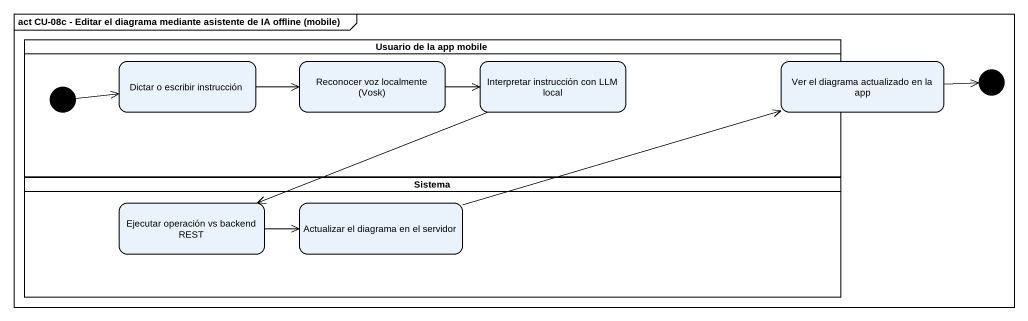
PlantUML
@startuml
mainframe act CU-08c - Editar el diagrama mediante asistente de IA offline (mobile)
hide empty description
state "Usuario de la app mobile" as Usuario_de_la_app_mobile <<partition>> {
  state "Dictar o escribir instrucción" as Dictar_o_escribir
  state "Reconocer voz localmente (Vosk)" as Reconocer_voz_localmente
  state "Interpretar instrucción con LLM local" as Interpretar_instrucción_con
  state junction2 <<choice>>
}
state "Ver el diagrama actualizado en la app" as Ver_el_diagrama_actualizado
state junction1 <<choice>>
state Sistema <<partition>> {
  state "Ejecutar operación vs backend REST" as Ejecutar_operación_vs
  state "Actualizar el diagrama en el servidor" as Actualizar_el_diagrama_en
}
Dictar_o_escribir -right-> Reconocer_voz_localmente
Reconocer_voz_localmente -right-> Interpretar_instrucción_con
Interpretar_instrucción_con -left-> Ejecutar_operación_vs
Ver_el_diagrama_actualizado -right-> junction1
junction2 -right-> Dictar_o_escribir
Ejecutar_operación_vs -right-> Actualizar_el_diagrama_en
Actualizar_el_diagrama_en -right-> Ver_el_diagrama_actualizado
@enduml
